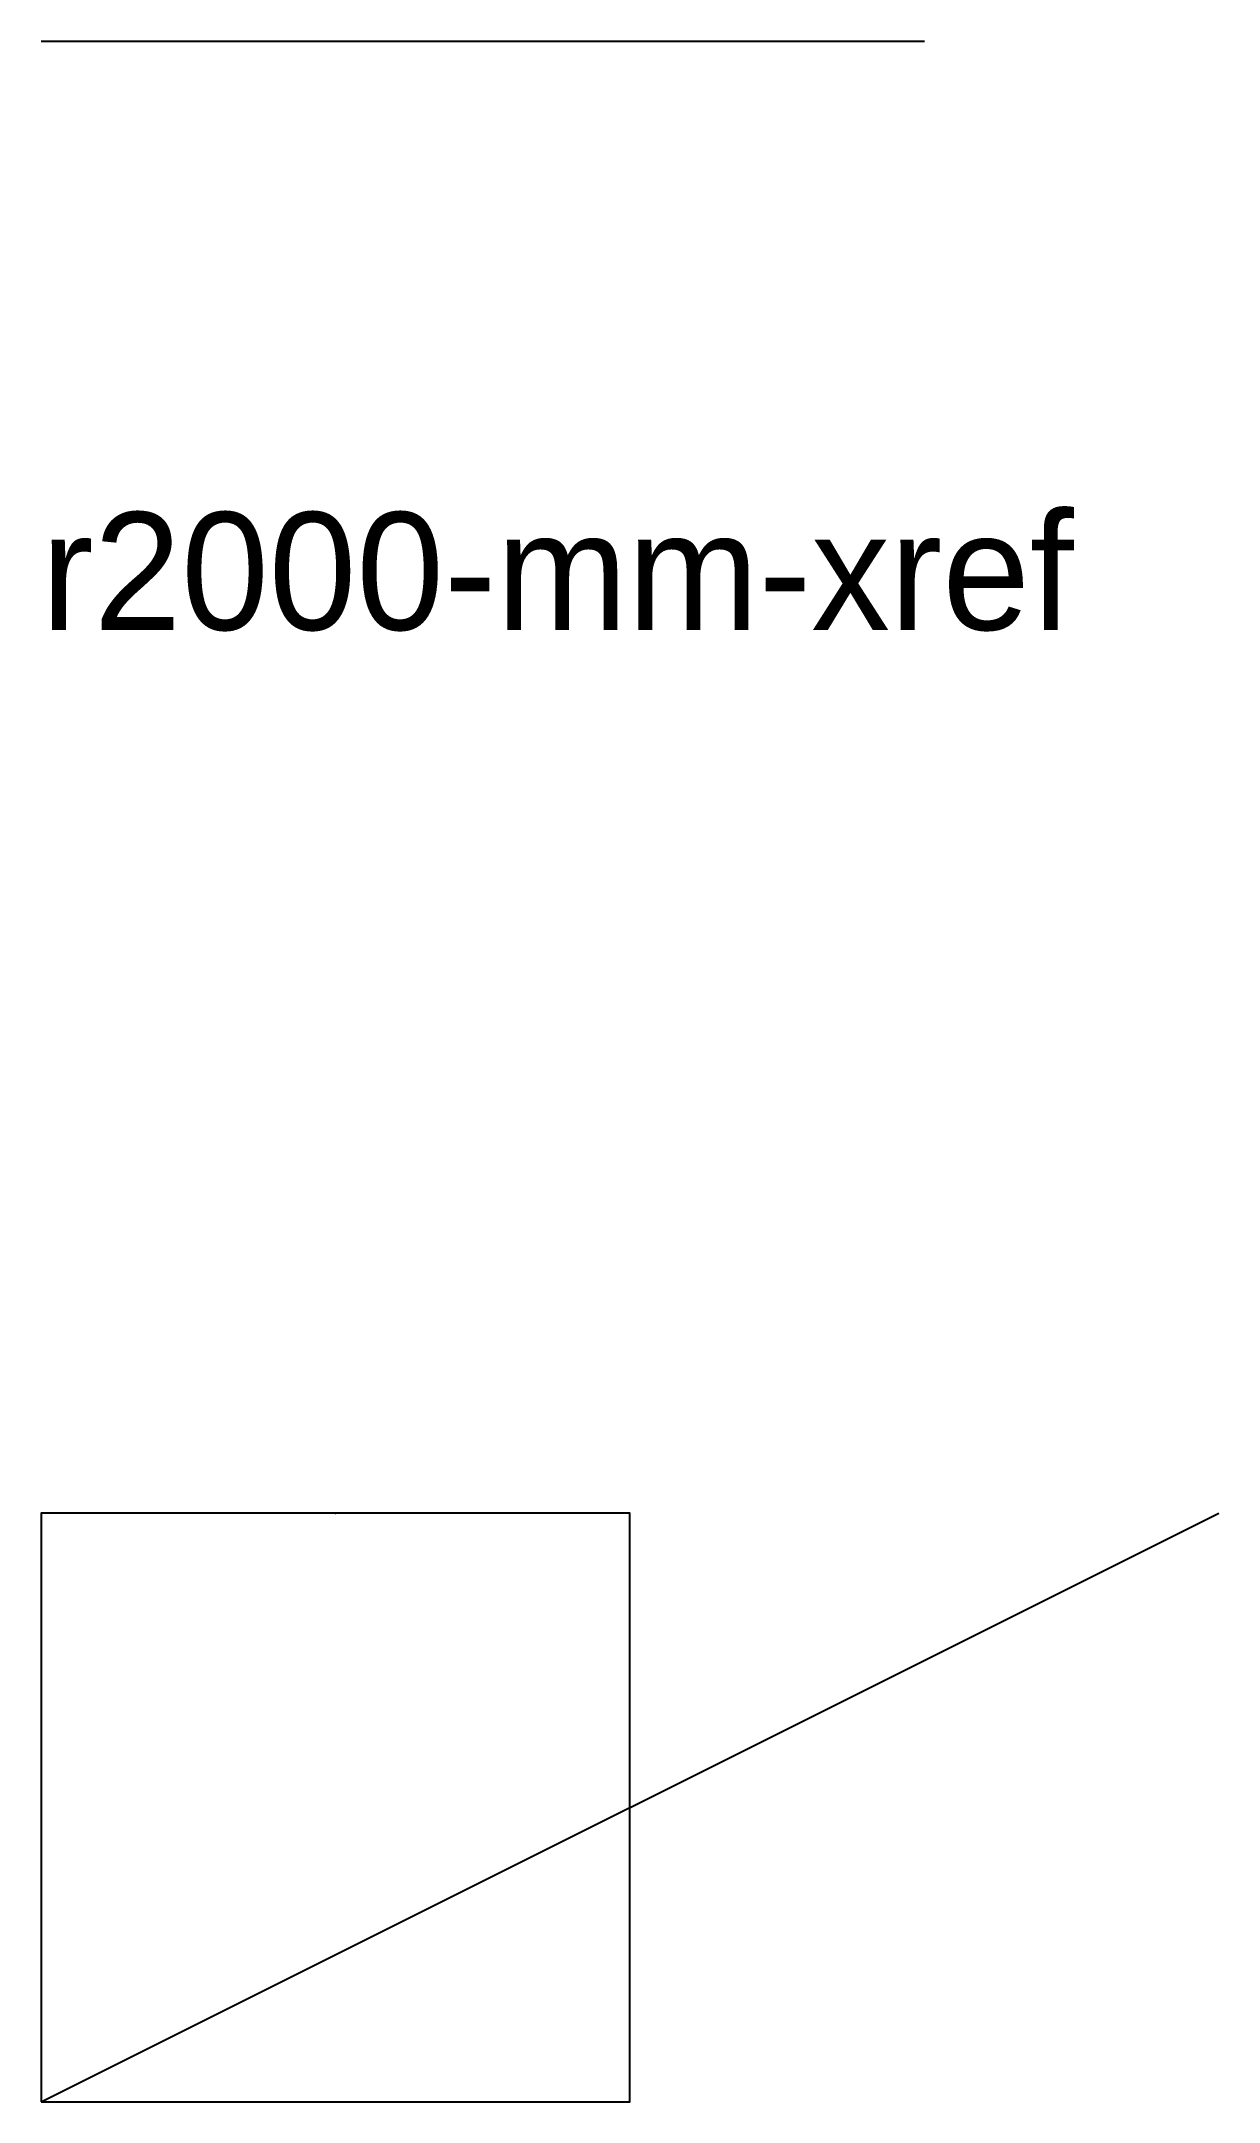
# Model space of a CAD drawing. Header units: millimetres. Extents: x 0 to 4, y 0 to 7.
import ezdxf

# ---------------------------------------------------------------- set-up
doc = ezdxf.new("R2010")
doc.units = ezdxf.units.MM

msp = doc.modelspace()

# ---------------------------------------------------------------- linework, layer by layer
for p, q in [((0, 7), (3, 7)), ((0, 0), (4, 2, 3))]:
    msp.add_line(p, q)
msp.add_point((1, 2, 4))
msp.add_3dface([(0, 0), (2, 0, 1), (2, 2, 2), (0, 2, 1)])

# ---------------------------------------------------------------- texts
msp.add_text('r2000-mm-xref', height=0.4).set_placement((0, 5))

doc.saveas('drawing.dxf')
